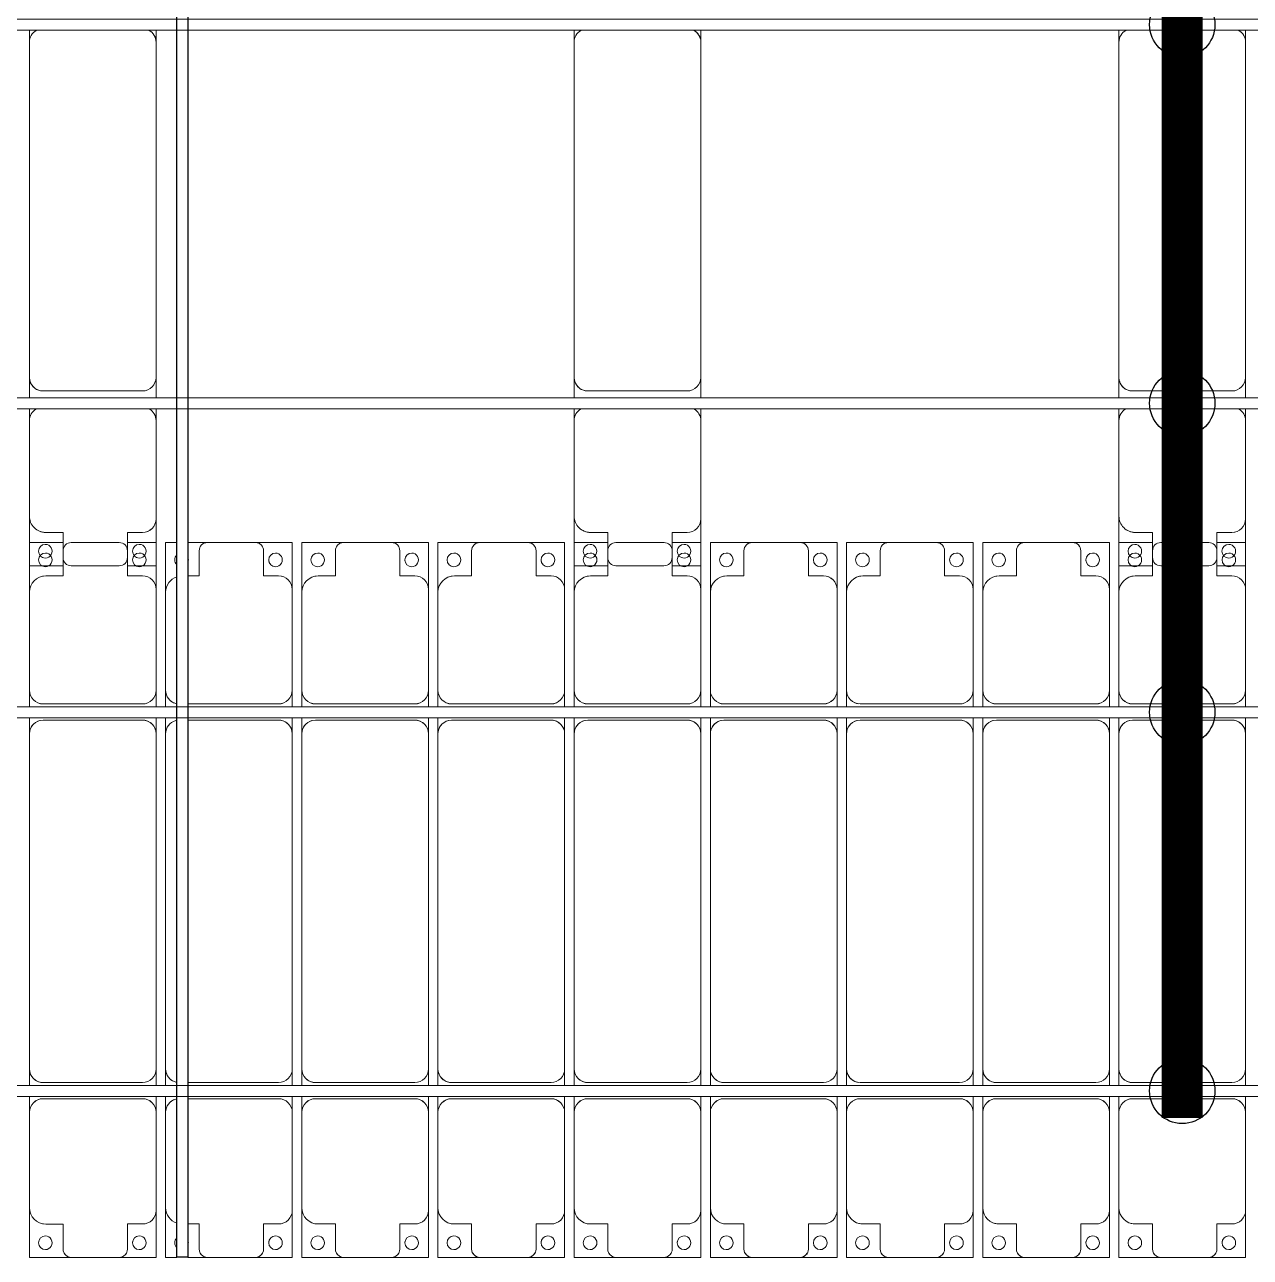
# Model space of a CAD drawing. Header units: millimetres. Extents: x -178706 to 107777, y -87310 to 933.
# Drawn here: x -89141 to -84641, y -79787 to -75261 of the extents above; entities that cross this region are included whole.
import ezdxf

# ---------------------------------------------------------------- set-up
doc = ezdxf.new("R2010")
doc.units = ezdxf.units.MM
doc.layers.add('A-GENM', color=13, linetype='Continuous', lineweight=9)
doc.layers.add('S-BEAM', color=12, linetype='Continuous', lineweight=9)
doc.layers.add('GC-HOP 40x60 GIA CUONG', color=1, linetype='Continuous')

# ---------------------------------------------------------------- blocks, each defined once
blk = doc.blocks.new('Dải phao đi lại kèm đỡ invester - DẢI PHAO ĐI LẠI-19658-BỐ TRÍ KHUNG KẾT CẤU BÈ PIN 04')
at = {"layer": 'A-GENM', "color": 7}
for p, q in [((81758.4, 1312.2), (81881.8, 1312.2)), ((81758.4, 1129.7), (81758.4, 1312.2)), ((81881.8, 1282.2), (81881.8, 1189.7)), ((82088.2, 1312.2), (81911.8, 1312.2)), ((82118.2, 1312.2), (82223.4, 1312.2)), ((82118.2, 1189.7), (82118.2, 1282.2)), ((82223.4, 1312.2), (82223.4, 1139.7)), ((82258.4, 1312.2), (82300, 1312.2)), ((82258.4, 1129.7), (82258.4, 1312.2)), ((82340, 1312.2), (82411.8, 1312.2)), ((82381.8, 1282.2), (82381.8, 1189.7)), ((82588.2, 1312.2), (82411.8, 1312.2)), ((82588.2, 1312.2), (82723.4, 1312.2)), ((82618.2, 1189.7), (82618.2, 1282.2)), ((82723.4, 1312.2), (82723.4, 1139.7)), ((82758.4, 1312.2), (82911.8, 1312.2)), ((82758.4, 1129.7), (82758.4, 1312.2)), ((82881.8, 1282.2), (82881.8, 1189.7)), ((83088.2, 1312.2), (82911.8, 1312.2)), ((83088.2, 1312.2), (83223.4, 1312.2)), ((83118.2, 1189.7), (83118.2, 1282.2)), ((83223.4, 1312.2), (83223.4, 1139.7)), ((83258.4, 1312.2), (83411.8, 1312.2)), ((83258.4, 1129.7), (83258.4, 1312.2)), ((83381.8, 1282.2), (83381.8, 1189.7)), ((83588.2, 1312.2), (83411.8, 1312.2)), ((83588.2, 1312.2), (83723.4, 1312.2)), ((83618.2, 1189.7), (83618.2, 1282.2)), ((83723.4, 1312.2), (83723.4, 1139.7)), ((83758.4, 1312.2), (83881.8, 1312.2)), ((83758.4, 1129.7), (83758.4, 1312.2)), ((83881.8, 1282.2), (83881.8, 1189.7)), ((84088.2, 1312.2), (83911.8, 1312.2)), ((84118.2, 1312.2), (84223.4, 1312.2)), ((84118.2, 1189.7), (84118.2, 1282.2)), ((84223.4, 1312.2), (84223.4, 1139.7)), ((84258.4, 1312.2), (84411.8, 1312.2)), ((84258.4, 1129.7), (84258.4, 1312.2)), ((84381.8, 1282.2), (84381.8, 1189.7)), ((84588.2, 1312.2), (84411.8, 1312.2)), ((84588.2, 1312.2), (84723.4, 1312.2)), ((84618.2, 1189.7), (84618.2, 1282.2)), ((84723.4, 1312.2), (84723.4, 1139.7)), ((84758.4, 1312.2), (84911.8, 1312.2)), ((84758.4, 1129.7), (84758.4, 1312.2)), ((84881.8, 1282.2), (84881.8, 1189.7)), ((85088.2, 1312.2), (84911.8, 1312.2)), ((85088.2, 1312.2), (85223.4, 1312.2)), ((85118.2, 1189.7), (85118.2, 1282.2)), ((85223.4, 1312.2), (85223.4, 1139.7)), ((85258.4, 1312.2), (85411.8, 1312.2)), ((85258.4, 1129.7), (85258.4, 1312.2)), ((85381.8, 1282.2), (85381.8, 1189.7)), ((85588.2, 1312.2), (85411.8, 1312.2)), ((85588.2, 1312.2), (85723.4, 1312.2)), ((85618.2, 1189.7), (85618.2, 1282.2)), ((85723.4, 1312.2), (85723.4, 1139.7)), ((85758.4, 1312.2), (85881.8, 1312.2)), ((85758.4, 1129.7), (85758.4, 1312.2)), ((85881.8, 1282.2), (85881.8, 1189.7)), ((86088.2, 1312.2), (85911.8, 1312.2)), ((86118.2, 1312.2), (86223.4, 1312.2)), ((86118.2, 1189.7), (86118.2, 1282.2)), ((86223.4, 1312.2), (86223.4, 1139.7)), ((81881.8, 1189.7), (81818.4, 1189.7)), ((82173.4, 1189.7), (82118.2, 1189.7)), ((82381.8, 1189.7), (82340, 1189.7)), ((82673.4, 1189.7), (82618.2, 1189.7)), ((82881.8, 1189.7), (82818.4, 1189.7)), ((83173.4, 1189.7), (83118.2, 1189.7)), ((83381.8, 1189.7), (83318.4, 1189.7)), ((83673.4, 1189.7), (83618.2, 1189.7)), ((83881.8, 1189.7), (83818.4, 1189.7)), ((84173.4, 1189.7), (84118.2, 1189.7)), ((84381.8, 1189.7), (84318.4, 1189.7)), ((84673.4, 1189.7), (84618.2, 1189.7)), ((84881.8, 1189.7), (84818.4, 1189.7)), ((85173.4, 1189.7), (85118.2, 1189.7)), ((85381.8, 1189.7), (85318.4, 1189.7)), ((85673.4, 1189.7), (85618.2, 1189.7)), ((85881.8, 1189.7), (85818.4, 1189.7)), ((86173.4, 1189.7), (86118.2, 1189.7)), ((82223.4, 769.7), (82223.4, 1139.7)), ((82723.4, 769.7), (82723.4, 1139.7)), ((83223.4, 769.7), (83223.4, 1139.7)), ((83723.4, 769.7), (83723.4, 1139.7)), ((84223.4, 769.7), (84223.4, 1139.7)), ((84723.4, 769.7), (84723.4, 1139.7)), ((85223.4, 769.7), (85223.4, 1139.7)), ((85723.4, 769.7), (85723.4, 1139.7)), ((86223.4, 769.7), (86223.4, 1139.7)), ((81758.4, 1129.7), (81758.4, 769.7)), ((82258.4, 1129.7), (82258.4, 769.7)), ((82758.4, 1129.7), (82758.4, 769.7)), ((83258.4, 1129.7), (83258.4, 769.7)), ((83758.4, 1129.7), (83758.4, 769.7)), ((84258.4, 1129.7), (84258.4, 769.7)), ((84758.4, 1129.7), (84758.4, 769.7)), ((85258.4, 1129.7), (85258.4, 769.7)), ((85758.4, 1129.7), (85758.4, 769.7)), ((81758.4, 708.9), (81758.4, 769.7)), ((82223.4, 769.7), (82223.4, 708.9)), ((82258.4, 708.9), (82258.4, 769.7)), ((82723.4, 769.7), (82723.4, 708.9)), ((82758.4, 708.9), (82758.4, 769.7)), ((83223.4, 769.7), (83223.4, 708.9)), ((83258.4, 708.9), (83258.4, 769.7)), ((83723.4, 769.7), (83723.4, 708.9)), ((83758.4, 708.9), (83758.4, 769.7)), ((84223.4, 769.7), (84223.4, 708.9)), ((84258.4, 708.9), (84258.4, 769.7)), ((84723.4, 769.7), (84723.4, 708.9)), ((84758.4, 708.9), (84758.4, 769.7)), ((85223.4, 769.7), (85223.4, 708.9)), ((85258.4, 708.9), (85258.4, 769.7)), ((85723.4, 769.7), (85723.4, 708.9)), ((85758.4, 708.9), (85758.4, 769.7)), ((86223.4, 769.7), (86223.4, 708.9)), ((81808.4, 719.7), (82173.4, 719.7)), ((82340, 719.7), (82673.4, 719.7)), ((82808.4, 719.7), (83173.4, 719.7)), ((83308.4, 719.7), (83673.4, 719.7)), ((83808.4, 719.7), (84173.4, 719.7)), ((84308.4, 719.7), (84673.4, 719.7)), ((84808.4, 719.7), (85173.4, 719.7)), ((85308.4, 719.7), (85673.4, 719.7)), ((85808.4, 719.7), (86173.4, 719.7)), ((81758.4, 610.3), (81758.4, 668.9)), ((82173.4, 660.3), (81808.4, 660.3)), ((82223.4, 668.9), (82223.4, 610.3)), ((82258.4, 610.3), (82258.4, 668.9)), ((82673.4, 660.3), (82340, 660.3)), ((82723.4, 668.9), (82723.4, 610.3)), ((82758.4, 610.3), (82758.4, 668.9)), ((83173.4, 660.3), (82808.4, 660.3)), ((83223.4, 668.9), (83223.4, 610.3)), ((83258.4, 610.3), (83258.4, 668.9)), ((83673.4, 660.3), (83308.4, 660.3)), ((83723.4, 668.9), (83723.4, 610.3)), ((83758.4, 610.3), (83758.4, 668.9)), ((84173.4, 660.3), (83808.4, 660.3)), ((84223.4, 668.9), (84223.4, 610.3)), ((84258.4, 610.3), (84258.4, 668.9)), ((84673.4, 660.3), (84308.4, 660.3)), ((84723.4, 668.9), (84723.4, 610.3)), ((84758.4, 610.3), (84758.4, 668.9)), ((85173.4, 660.3), (84808.4, 660.3)), ((85223.4, 668.9), (85223.4, 610.3)), ((85258.4, 610.3), (85258.4, 668.9)), ((85673.4, 660.3), (85308.4, 660.3)), ((85723.4, 668.9), (85723.4, 610.3)), ((85758.4, 610.3), (85758.4, 668.9)), ((86173.4, 660.3), (85808.4, 660.3)), ((86223.4, 668.9), (86223.4, 610.3)), ((81758.4, 610.3), (81758.4, -620.3)), ((82223.4, -620.3), (82223.4, 610.3)), ((82258.4, 610.3), (82258.4, -620.3)), ((82723.4, -620.3), (82723.4, 610.3)), ((82758.4, 610.3), (82758.4, -620.3)), ((83223.4, -620.3), (83223.4, 610.3)), ((83258.4, 610.3), (83258.4, -620.3)), ((83723.4, -620.3), (83723.4, 610.3)), ((83758.4, 610.3), (83758.4, -620.3)), ((84223.4, -620.3), (84223.4, 610.3)), ((84258.4, 610.3), (84258.4, -620.3)), ((84723.4, -620.3), (84723.4, 610.3)), ((84758.4, 610.3), (84758.4, -620.3)), ((85223.4, -620.3), (85223.4, 610.3)), ((85258.4, 610.3), (85258.4, -620.3)), ((85723.4, -620.3), (85723.4, 610.3)), ((85758.4, 610.3), (85758.4, -620.3)), ((86223.4, -620.3), (86223.4, 610.3)), ((81758.4, -681.1), (81758.4, -620.3)), ((82223.4, -620.3), (82223.4, -681.1)), ((82258.4, -681.1), (82258.4, -620.3)), ((82723.4, -620.3), (82723.4, -681.1)), ((82758.4, -681.1), (82758.4, -620.3)), ((83223.4, -620.3), (83223.4, -681.1)), ((83258.4, -681.1), (83258.4, -620.3)), ((83723.4, -620.3), (83723.4, -681.1)), ((83758.4, -681.1), (83758.4, -620.3)), ((84223.4, -620.3), (84223.4, -681.1)), ((84258.4, -681.1), (84258.4, -620.3)), ((84723.4, -620.3), (84723.4, -681.1)), ((84758.4, -681.1), (84758.4, -620.3)), ((85223.4, -620.3), (85223.4, -681.1)), ((85258.4, -681.1), (85258.4, -620.3)), ((85723.4, -620.3), (85723.4, -681.1)), ((85758.4, -681.1), (85758.4, -620.3)), ((86223.4, -620.3), (86223.4, -681.1)), ((81808.4, -670.3), (82173.4, -670.3)), ((82340, -670.3), (82673.4, -670.3)), ((82808.4, -670.3), (83173.4, -670.3)), ((83308.4, -670.3), (83673.4, -670.3)), ((83808.4, -670.3), (84173.4, -670.3)), ((84308.4, -670.3), (84673.4, -670.3)), ((84808.4, -670.3), (85173.4, -670.3)), ((85308.4, -670.3), (85673.4, -670.3)), ((85808.4, -670.3), (86173.4, -670.3)), ((81758.4, -779.7), (81758.4, -721.1)), ((82223.4, -721.1), (82223.4, -779.7)), ((82258.4, -779.7), (82258.4, -721.1)), ((82723.4, -721.1), (82723.4, -779.7)), ((82758.4, -779.7), (82758.4, -721.1)), ((83223.4, -721.1), (83223.4, -779.7)), ((83258.4, -779.7), (83258.4, -721.1)), ((83723.4, -721.1), (83723.4, -779.7)), ((83758.4, -779.7), (83758.4, -721.1)), ((84223.4, -721.1), (84223.4, -779.7)), ((84258.4, -779.7), (84258.4, -721.1)), ((84723.4, -721.1), (84723.4, -779.7)), ((84758.4, -779.7), (84758.4, -721.1)), ((85223.4, -721.1), (85223.4, -779.7)), ((85258.4, -779.7), (85258.4, -721.1)), ((85723.4, -721.1), (85723.4, -779.7)), ((85758.4, -779.7), (85758.4, -721.1)), ((86223.4, -721.1), (86223.4, -779.7)), ((82173.4, -729.7), (81808.4, -729.7)), ((82673.4, -729.7), (82340, -729.7)), ((83173.4, -729.7), (82808.4, -729.7)), ((83673.4, -729.7), (83308.4, -729.7)), ((84173.4, -729.7), (83808.4, -729.7)), ((84673.4, -729.7), (84308.4, -729.7)), ((85173.4, -729.7), (84808.4, -729.7)), ((85673.4, -729.7), (85308.4, -729.7)), ((86173.4, -729.7), (85808.4, -729.7)), ((81758.4, -779.7), (81758.4, -1129.7)), ((82223.4, -1139.7), (82223.4, -779.7)), ((82258.4, -779.7), (82258.4, -1129.7)), ((82723.4, -1139.7), (82723.4, -779.7)), ((82758.4, -779.7), (82758.4, -1129.7)), ((83223.4, -1139.7), (83223.4, -779.7)), ((83258.4, -779.7), (83258.4, -1129.7)), ((83723.4, -1139.7), (83723.4, -779.7)), ((83758.4, -779.7), (83758.4, -1129.7)), ((84223.4, -1139.7), (84223.4, -779.7)), ((84258.4, -779.7), (84258.4, -1129.7)), ((84723.4, -1139.7), (84723.4, -779.7)), ((84758.4, -779.7), (84758.4, -1129.7)), ((85223.4, -1139.7), (85223.4, -779.7)), ((85258.4, -779.7), (85258.4, -1129.7)), ((85723.4, -1139.7), (85723.4, -779.7)), ((85758.4, -779.7), (85758.4, -1129.7)), ((86223.4, -1139.7), (86223.4, -779.7)), ((81758.4, -1312.2), (81758.4, -1129.7)), ((82258.4, -1312.2), (82258.4, -1129.7)), ((82758.4, -1312.2), (82758.4, -1129.7)), ((83258.4, -1312.2), (83258.4, -1129.7)), ((83758.4, -1312.2), (83758.4, -1129.7)), ((84258.4, -1312.2), (84258.4, -1129.7)), ((84758.4, -1312.2), (84758.4, -1129.7)), ((85258.4, -1312.2), (85258.4, -1129.7)), ((85758.4, -1312.2), (85758.4, -1129.7)), ((82223.4, -1139.7), (82223.4, -1312.2)), ((82723.4, -1139.7), (82723.4, -1312.2)), ((83223.4, -1139.7), (83223.4, -1312.2)), ((83723.4, -1139.7), (83723.4, -1312.2)), ((84223.4, -1139.7), (84223.4, -1312.2)), ((84723.4, -1139.7), (84723.4, -1312.2)), ((85223.4, -1139.7), (85223.4, -1312.2)), ((85723.4, -1139.7), (85723.4, -1312.2)), ((86223.4, -1139.7), (86223.4, -1312.2)), ((81818.4, -1189.7), (81881.8, -1189.7)), ((81881.8, -1189.7), (81881.8, -1282.2)), ((82118.2, -1282.2), (82118.2, -1189.7)), ((82118.2, -1189.7), (82173.4, -1189.7)), ((82340, -1189.7), (82381.8, -1189.7)), ((82381.8, -1189.7), (82381.8, -1282.2)), ((82618.2, -1282.2), (82618.2, -1189.7)), ((82618.2, -1189.7), (82673.4, -1189.7)), ((82818.4, -1189.7), (82881.8, -1189.7)), ((82881.8, -1189.7), (82881.8, -1282.2)), ((83118.2, -1282.2), (83118.2, -1189.7)), ((83118.2, -1189.7), (83173.4, -1189.7)), ((83318.4, -1189.7), (83381.8, -1189.7)), ((83381.8, -1189.7), (83381.8, -1282.2)), ((83618.2, -1282.2), (83618.2, -1189.7)), ((83618.2, -1189.7), (83673.4, -1189.7)), ((83818.4, -1189.7), (83881.8, -1189.7)), ((83881.8, -1189.7), (83881.8, -1282.2)), ((84118.2, -1282.2), (84118.2, -1189.7)), ((84118.2, -1189.7), (84173.4, -1189.7)), ((84318.4, -1189.7), (84381.8, -1189.7)), ((84381.8, -1189.7), (84381.8, -1282.2)), ((84618.2, -1282.2), (84618.2, -1189.7)), ((84618.2, -1189.7), (84673.4, -1189.7)), ((84818.4, -1189.7), (84881.8, -1189.7)), ((84881.8, -1189.7), (84881.8, -1282.2)), ((85118.2, -1282.2), (85118.2, -1189.7)), ((85118.2, -1189.7), (85173.4, -1189.7)), ((85318.4, -1189.7), (85381.8, -1189.7)), ((85381.8, -1189.7), (85381.8, -1282.2)), ((85618.2, -1282.2), (85618.2, -1189.7)), ((85618.2, -1189.7), (85673.4, -1189.7)), ((85818.4, -1189.7), (85881.8, -1189.7)), ((85881.8, -1189.7), (85881.8, -1282.2)), ((86118.2, -1282.2), (86118.2, -1189.7)), ((86118.2, -1189.7), (86173.4, -1189.7)), ((81911.8, -1312.2), (81758.4, -1312.2)), ((81911.8, -1312.2), (82088.2, -1312.2)), ((82223.4, -1312.2), (82088.2, -1312.2)), ((82300, -1312.2), (82258.4, -1312.2)), ((82411.8, -1312.2), (82340, -1312.2)), ((82411.8, -1312.2), (82588.2, -1312.2)), ((82723.4, -1312.2), (82588.2, -1312.2)), ((82911.8, -1312.2), (82758.4, -1312.2)), ((82911.8, -1312.2), (83088.2, -1312.2)), ((83223.4, -1312.2), (83088.2, -1312.2)), ((83411.8, -1312.2), (83258.4, -1312.2)), ((83411.8, -1312.2), (83588.2, -1312.2)), ((83723.4, -1312.2), (83588.2, -1312.2)), ((83911.8, -1312.2), (83758.4, -1312.2)), ((83911.8, -1312.2), (84088.2, -1312.2)), ((84223.4, -1312.2), (84088.2, -1312.2)), ((84411.8, -1312.2), (84258.4, -1312.2)), ((84411.8, -1312.2), (84588.2, -1312.2)), ((84723.4, -1312.2), (84588.2, -1312.2)), ((84911.8, -1312.2), (84758.4, -1312.2)), ((84911.8, -1312.2), (85088.2, -1312.2)), ((85223.4, -1312.2), (85088.2, -1312.2)), ((85411.8, -1312.2), (85258.4, -1312.2)), ((85411.8, -1312.2), (85588.2, -1312.2)), ((85723.4, -1312.2), (85588.2, -1312.2)), ((85911.8, -1312.2), (85758.4, -1312.2)), ((85911.8, -1312.2), (86088.2, -1312.2)), ((86223.4, -1312.2), (86088.2, -1312.2))]:
    blk.add_line(p, q, dxfattribs=at)
for centre, radius, start, end in [((81816.8, 1248.6), 25, 90, 270), ((81816.8, 1248.6), 25, 270, 90), ((81911.8, 1282.2), 30, 90, 180), ((82088.2, 1282.2), 30, 360, 90), ((82161.8, 1248.6), 25, 90, 270), ((82161.8, 1248.6), 25, 270, 90), ((82411.8, 1282.2), 30, 90, 180), ((82411.8, 1282.2), 30, 90, 150), ((82588.2, 1282.2), 30, 360, 90), ((82588.2, 1282.2), 30, 30, 90), ((82661.8, 1248.6), 25, 90, 270), ((82661.8, 1248.6), 25, 270, 90), ((82816.8, 1248.6), 25, 90, 270), ((82816.8, 1248.6), 25, 270, 90), ((82911.8, 1282.2), 30, 90, 180), ((82911.8, 1282.2), 30, 90, 150), ((83088.2, 1282.2), 30, 360, 90), ((83088.2, 1282.2), 30, 30, 90), ((83161.8, 1248.6), 25, 90, 270), ((83161.8, 1248.6), 25, 270, 90), ((83316.8, 1248.6), 25, 90, 270), ((83316.8, 1248.6), 25, 270, 90), ((83411.8, 1282.2), 30, 90, 180), ((83411.8, 1282.2), 30, 90, 150), ((83588.2, 1282.2), 30, 0, 90), ((83588.2, 1282.2), 30, 30, 90), ((83661.8, 1248.6), 25, 90, 270), ((83661.8, 1248.6), 25, 270, 90), ((83816.8, 1248.6), 25, 90, 270), ((83816.8, 1248.6), 25, 270, 90), ((83911.8, 1282.2), 30, 90, 180), ((84088.2, 1282.2), 30, 360, 90), ((84161.8, 1248.6), 25, 90, 270), ((84161.8, 1248.6), 25, 270, 90), ((84316.8, 1248.6), 25, 90, 270), ((84316.8, 1248.6), 25, 270, 90), ((84411.8, 1282.2), 30, 90, 180), ((84411.8, 1282.2), 30, 90, 150), ((84588.2, 1282.2), 30, 0, 90), ((84588.2, 1282.2), 30, 30, 90), ((84661.8, 1248.6), 25, 90, 270), ((84661.8, 1248.6), 25, 270, 90), ((84816.8, 1248.6), 25, 90, 270), ((84816.8, 1248.6), 25, 270, 90), ((84911.8, 1282.2), 30, 90, 180), ((84911.8, 1282.2), 30, 90, 150), ((85088.2, 1282.2), 30, 360, 90), ((85088.2, 1282.2), 30, 30, 90), ((85161.8, 1248.6), 25, 90, 270), ((85161.8, 1248.6), 25, 270, 90), ((85316.8, 1248.6), 25, 90, 270), ((85316.8, 1248.6), 25, 270, 90), ((85411.8, 1282.2), 30, 90, 180), ((85411.8, 1282.2), 30, 90, 150), ((85588.2, 1282.2), 30, 0, 90), ((85588.2, 1282.2), 30, 30, 90), ((85661.8, 1248.6), 25, 90, 270), ((85661.8, 1248.6), 25, 270, 90), ((85816.8, 1248.6), 25, 90, 270), ((85816.8, 1248.6), 25, 270, 90), ((85911.8, 1282.2), 30, 90, 180), ((86088.2, 1282.2), 30, 360, 90), ((86161.8, 1248.6), 25, 90, 270), ((86161.8, 1248.6), 25, 270, 90), ((82316.8, 1248.6), 25, 135, 225), ((82316.8, 1248.6), 25, 345, 15), ((82661.8, 1248.6), 25, 180, 195), ((83161.8, 1248.6), 25, 180, 195), ((83661.8, 1248.6), 25, 180, 195), ((84661.8, 1248.6), 25, 180, 195), ((85161.8, 1248.6), 25, 180, 195), ((85661.8, 1248.6), 25, 180, 195), ((81818.4, 1129.7), 60, 90, 180), ((81818.4, 1129.7), 60, 90, 120), ((82173.4, 1139.7), 50, 0, 90), ((82173.4, 1139.7), 50, 45, 90), ((82318.4, 1129.7), 60, 107.9967, 180), ((82318.4, 1129.7), 60, 107.9967, 120), ((82673.4, 1139.7), 50, 0, 90), ((82673.4, 1139.7), 50, 45, 90), ((82818.4, 1129.7), 60, 90, 180), ((82818.4, 1129.7), 60, 90, 120), ((83173.4, 1139.7), 50, 0, 90), ((83173.4, 1139.7), 50, 45, 90), ((83318.4, 1129.7), 60, 90, 180), ((83318.4, 1129.7), 60, 90, 120), ((83673.4, 1139.7), 50, 0, 90), ((83673.4, 1139.7), 50, 45, 90), ((83818.4, 1129.7), 60, 90, 180), ((83818.4, 1129.7), 60, 90, 120), ((84173.4, 1139.7), 50, 0, 90), ((84173.4, 1139.7), 50, 45, 90), ((84318.4, 1129.7), 60, 90, 180), ((84318.4, 1129.7), 60, 90, 120), ((84673.4, 1139.7), 50, 0, 90), ((84673.4, 1139.7), 50, 45, 90), ((84818.4, 1129.7), 60, 90, 180), ((84818.4, 1129.7), 60, 90, 120), ((85173.4, 1139.7), 50, 0, 90), ((85173.4, 1139.7), 50, 45, 90), ((85318.4, 1129.7), 60, 90, 180), ((85318.4, 1129.7), 60, 90, 120), ((85673.4, 1139.7), 50, 0, 90), ((85673.4, 1139.7), 50, 45, 90), ((85818.4, 1129.7), 60, 90, 180), ((85818.4, 1129.7), 60, 90, 120), ((86173.4, 1139.7), 50, 360, 90), ((86173.4, 1139.7), 50, 45, 90), ((81808.4, 769.7), 50, 180, 270), ((82173.4, 769.7), 50, 270, 0), ((82308.4, 769.7), 50, 180, 255), ((82673.4, 769.7), 50, 270, 360), ((82808.4, 769.7), 50, 180, 270), ((83173.4, 769.7), 50, 270, 360), ((83308.4, 769.7), 50, 180, 270), ((83673.4, 769.7), 50, 270, 360), ((83808.4, 769.7), 50, 180, 270), ((84173.4, 769.7), 50, 270, 0), ((84308.4, 769.7), 50, 180, 270), ((84673.4, 769.7), 50, 270, 360), ((84808.4, 769.7), 50, 180, 270), ((85173.4, 769.7), 50, 270, 0), ((85308.4, 769.7), 50, 180, 270), ((85673.4, 769.7), 50, 270, 360), ((85808.4, 769.7), 50, 180, 270), ((86173.4, 769.7), 50, 270, 360), ((81808.4, 769.7), 50, 225, 270), ((82173.4, 769.7), 50, 270, 315), ((82308.4, 769.7), 50, 225, 255), ((82673.4, 769.7), 50, 270, 315), ((82808.4, 769.7), 50, 225, 270), ((83173.4, 769.7), 50, 270, 315), ((83308.4, 769.7), 50, 225, 270), ((83673.4, 769.7), 50, 270, 315), ((83808.4, 769.7), 50, 225, 270), ((84173.4, 769.7), 50, 270, 315), ((84308.4, 769.7), 50, 225, 270), ((84673.4, 769.7), 50, 270, 315), ((84808.4, 769.7), 50, 225, 264.3908), ((85173.4, 769.7), 50, 270, 315), ((85308.4, 769.7), 50, 225, 270), ((85673.4, 769.7), 50, 270, 315), ((85808.4, 769.7), 50, 225, 270), ((86173.4, 769.7), 50, 270, 315), ((81808.4, 610.3), 50, 90, 180), ((81808.4, 610.3), 50, 105, 180), ((82173.4, 610.3), 50, 0, 90), ((82173.4, 610.3), 50, 15, 90), ((82308.4, 610.3), 50, 105, 180), ((82308.4, 610.3), 50, 105, 180), ((82673.4, 610.3), 50, 0, 90), ((82673.4, 610.3), 50, 15, 90), ((82808.4, 610.3), 50, 90, 180), ((82808.4, 610.3), 50, 105, 180), ((83173.4, 610.3), 50, 360, 90), ((83173.4, 610.3), 50, 15, 90), ((83308.4, 610.3), 50, 90, 180), ((83308.4, 610.3), 50, 105, 180), ((83673.4, 610.3), 50, 0, 90), ((83673.4, 610.3), 50, 15, 90), ((83808.4, 610.3), 50, 90, 180), ((83808.4, 610.3), 50, 105, 180), ((84173.4, 610.3), 50, 360, 90), ((84173.4, 610.3), 50, 15, 90), ((84308.4, 610.3), 50, 90, 180), ((84308.4, 610.3), 50, 105, 180), ((84673.4, 610.3), 50, 0, 90), ((84673.4, 610.3), 50, 15, 90), ((84808.4, 610.3), 50, 90, 180), ((84808.4, 610.3), 50, 105, 180), ((85173.4, 610.3), 50, 0, 90), ((85173.4, 610.3), 50, 15, 90), ((85308.4, 610.3), 50, 90, 180), ((85308.4, 610.3), 50, 105, 180), ((85673.4, 610.3), 50, 0, 90), ((85673.4, 610.3), 50, 15, 90), ((85808.4, 610.3), 50, 90, 180), ((85808.4, 610.3), 50, 105, 180), ((86173.4, 610.3), 50, 0, 90), ((86173.4, 610.3), 50, 15, 90), ((81808.4, -620.3), 50, 180, 270), ((81808.4, -620.3), 50, 195, 270), ((82173.4, -620.3), 50, 270, 0), ((82173.4, -620.3), 50, 270, 0), ((82308.4, -620.3), 50, 180, 255), ((82308.4, -620.3), 50, 195, 255), ((82673.4, -620.3), 50, 270, 0), ((82673.4, -620.3), 50, 270, 0), ((82808.4, -620.3), 50, 180, 270), ((82808.4, -620.3), 50, 195, 270), ((83173.4, -620.3), 50, 270, 0), ((83173.4, -620.3), 50, 270, 0), ((83308.4, -620.3), 50, 180, 270), ((83308.4, -620.3), 50, 195, 270), ((83673.4, -620.3), 50, 270, 0), ((83673.4, -620.3), 50, 270, 0), ((83808.4, -620.3), 50, 180, 270), ((83808.4, -620.3), 50, 195, 270), ((84173.4, -620.3), 50, 270, 0), ((84173.4, -620.3), 50, 270, 0), ((84308.4, -620.3), 50, 180, 270), ((84308.4, -620.3), 50, 195, 270), ((84673.4, -620.3), 50, 270, 0), ((84673.4, -620.3), 50, 270, 0), ((84808.4, -620.3), 50, 180, 270), ((84808.4, -620.3), 50, 195, 264.3879), ((85173.4, -620.3), 50, 270, 360), ((85173.4, -620.3), 50, 270, 360), ((85308.4, -620.3), 50, 180, 270), ((85308.4, -620.3), 50, 195, 270), ((85673.4, -620.3), 50, 270, 0), ((85673.4, -620.3), 50, 270, 0), ((85808.4, -620.3), 50, 180, 270), ((85808.4, -620.3), 50, 195, 270), ((86173.4, -620.3), 50, 270, 360), ((86173.4, -620.3), 50, 270, 360), ((81808.4, -779.7), 50, 90, 180), ((81808.4, -779.7), 50, 90, 135), ((82173.4, -779.7), 50, 0, 90), ((82173.4, -779.7), 50, 45, 90), ((82308.4, -779.7), 50, 105, 180), ((82308.4, -779.7), 50, 105, 135), ((82673.4, -779.7), 50, 360, 90), ((82673.4, -779.7), 50, 45, 90), ((82808.4, -779.7), 50, 90, 180), ((82808.4, -779.7), 50, 90, 135), ((83173.4, -779.7), 50, 0, 90), ((83173.4, -779.7), 50, 45, 90), ((83308.4, -779.7), 50, 90, 180), ((83308.4, -779.7), 50, 90, 135), ((83673.4, -779.7), 50, 0, 90), ((83673.4, -779.7), 50, 45, 90), ((83808.4, -779.7), 50, 90, 180), ((83808.4, -779.7), 50, 90, 135), ((84173.4, -779.7), 50, 0, 90), ((84173.4, -779.7), 50, 45, 90), ((84308.4, -779.7), 50, 90, 180), ((84308.4, -779.7), 50, 90, 135), ((84673.4, -779.7), 50, 0, 90), ((84673.4, -779.7), 50, 45, 90), ((84808.4, -779.7), 50, 90, 180), ((84808.4, -779.7), 50, 95.6122, 135), ((85173.4, -779.7), 50, 0, 90), ((85173.4, -779.7), 50, 45, 90), ((85308.4, -779.7), 50, 90, 180), ((85308.4, -779.7), 50, 90, 135), ((85673.4, -779.7), 50, 0, 90), ((85673.4, -779.7), 50, 45, 90), ((85808.4, -779.7), 50, 90, 180), ((85808.4, -779.7), 50, 90, 135), ((86173.4, -779.7), 50, 0, 90), ((86173.4, -779.7), 50, 45, 90), ((81818.4, -1129.7), 60, 180, 270), ((82318.4, -1129.7), 60, 180, 252.0033), ((82818.4, -1129.7), 60, 180, 270), ((83318.4, -1129.7), 60, 180, 270), ((83818.4, -1129.7), 60, 180, 270), ((84318.4, -1129.7), 60, 180, 270), ((84818.4, -1129.7), 60, 180, 270), ((85318.4, -1129.7), 60, 180, 270), ((85818.4, -1129.7), 60, 180, 270), ((82173.4, -1139.7), 50, 270, 0), ((82173.4, -1139.7), 50, 270, 315), ((82673.4, -1139.7), 50, 270, 0), ((82673.4, -1139.7), 50, 270, 315), ((83173.4, -1139.7), 50, 270, 0), ((83173.4, -1139.7), 50, 270, 315), ((83673.4, -1139.7), 50, 270, 0), ((83673.4, -1139.7), 50, 270, 315), ((84173.4, -1139.7), 50, 270, 0), ((84173.4, -1139.7), 50, 270, 315), ((84673.4, -1139.7), 50, 270, 0), ((84673.4, -1139.7), 50, 270, 315), ((85173.4, -1139.7), 50, 270, 0), ((85173.4, -1139.7), 50, 270, 315), ((85673.4, -1139.7), 50, 270, 0), ((85673.4, -1139.7), 50, 270, 315), ((86173.4, -1139.7), 50, 270, 0), ((86173.4, -1139.7), 50, 270, 315), ((81818.4, -1129.7), 60, 240, 270), ((82318.4, -1129.7), 60, 240, 252.0033), ((82818.4, -1129.7), 60, 240, 270), ((83318.4, -1129.7), 60, 240, 270), ((83818.4, -1129.7), 60, 240, 270), ((84318.4, -1129.7), 60, 240, 270), ((84818.4, -1129.7), 60, 240, 270), ((85318.4, -1129.7), 60, 240, 270), ((85818.4, -1129.7), 60, 240, 270), ((81816.8, -1258.6), 25, 90, 270), ((81816.8, -1258.6), 25, 270, 90), ((82161.8, -1258.6), 25, 90, 270), ((82161.8, -1258.6), 25, 165, 180), ((82161.8, -1258.6), 25, 270, 90), ((82316.8, -1258.6), 25, 135, 225), ((82316.8, -1258.6), 25, 345, 15), ((82661.8, -1258.6), 25, 90, 270), ((82661.8, -1258.6), 25, 165, 180), ((82661.8, -1258.6), 25, 270, 90), ((82816.8, -1258.6), 25, 90, 270), ((82816.8, -1258.6), 25, 270, 90), ((83161.8, -1258.6), 25, 90, 270), ((83161.8, -1258.6), 25, 165, 180), ((83161.8, -1258.6), 25, 270, 90), ((83316.8, -1258.6), 25, 90, 270), ((83316.8, -1258.6), 25, 270, 90), ((83661.8, -1258.6), 25, 90, 270), ((83661.8, -1258.6), 25, 165, 180), ((83661.8, -1258.6), 25, 270, 90), ((83816.8, -1258.6), 25, 90, 270), ((83816.8, -1258.6), 25, 270, 90), ((84161.8, -1258.6), 25, 90, 270), ((84161.8, -1258.6), 25, 165, 180), ((84161.8, -1258.6), 25, 270, 90), ((84316.8, -1258.6), 25, 90, 270), ((84316.8, -1258.6), 25, 270, 90), ((84661.8, -1258.6), 25, 90, 270), ((84661.8, -1258.6), 25, 165, 180), ((84661.8, -1258.6), 25, 270, 90), ((84816.8, -1258.6), 25, 90, 270), ((84816.8, -1258.6), 25, 270, 90), ((85161.8, -1258.6), 25, 90, 270), ((85161.8, -1258.6), 25, 165, 180), ((85161.8, -1258.6), 25, 270, 90), ((85316.8, -1258.6), 25, 90, 270), ((85316.8, -1258.6), 25, 270, 90), ((85661.8, -1258.6), 25, 90, 270), ((85661.8, -1258.6), 25, 165, 180), ((85661.8, -1258.6), 25, 270, 90), ((85816.8, -1258.6), 25, 90, 270), ((85816.8, -1258.6), 25, 270, 90), ((86161.8, -1258.6), 25, 90, 270), ((86161.8, -1258.6), 25, 165, 180), ((86161.8, -1258.6), 25, 270, 90), ((81911.8, -1282.2), 30, 180, 270), ((81911.8, -1282.2), 30, 210, 270), ((82088.2, -1282.2), 30, 270, 0), ((82088.2, -1282.2), 30, 270, 330), ((82411.8, -1282.2), 30, 180, 270), ((82411.8, -1282.2), 30, 210, 270), ((82588.2, -1282.2), 30, 270, 360), ((82588.2, -1282.2), 30, 270, 330), ((82911.8, -1282.2), 30, 180, 270), ((82911.8, -1282.2), 30, 210, 270), ((83088.2, -1282.2), 30, 270, 0), ((83088.2, -1282.2), 30, 270, 330), ((83411.8, -1282.2), 30, 180, 270), ((83411.8, -1282.2), 30, 210, 270), ((83588.2, -1282.2), 30, 270, 0), ((83588.2, -1282.2), 30, 270, 330), ((83911.8, -1282.2), 30, 180, 270), ((83911.8, -1282.2), 30, 210, 270), ((84088.2, -1282.2), 30, 270, 0), ((84088.2, -1282.2), 30, 270, 330), ((84411.8, -1282.2), 30, 180, 270), ((84411.8, -1282.2), 30, 210, 270), ((84588.2, -1282.2), 30, 270, 0), ((84588.2, -1282.2), 30, 270, 330), ((84911.8, -1282.2), 30, 180, 270), ((84911.8, -1282.2), 30, 210, 270), ((85088.2, -1282.2), 30, 270, 0), ((85088.2, -1282.2), 30, 270, 330), ((85411.8, -1282.2), 30, 180, 270), ((85411.8, -1282.2), 30, 210, 270), ((85588.2, -1282.2), 30, 270, 0), ((85588.2, -1282.2), 30, 270, 330), ((85911.8, -1282.2), 30, 180, 270), ((85911.8, -1282.2), 30, 210, 270), ((86088.2, -1282.2), 30, 270, 360), ((86088.2, -1282.2), 30, 270, 330)]:
    blk.add_arc(centre, radius, start, end, dxfattribs=at)
blk = doc.blocks.new('Dầm C52 - Dầm C52-22346-BỐ TRÍ KHUNG KẾT CẤU BÈ PIN 04')
at = {"layer": 'S-BEAM', "color": 1}
for p, q in [((-87623.4, 20), (87623.4, 20)), ((87623.4, -20), (-87623.4, -20))]:
    blk.add_line(p, q, dxfattribs=at)
blk = doc.blocks.new('Dai phao do pin - DẢI PHAO ĐỠ PIN-V41-BỐ TRÍ KHUNG KẾT CẤU BÈ PIN 04')
at = {"layer": 'A-GENM', "color": 7}
for p, q in [((-1312.2, 241.6), (-1129.7, 241.6)), ((-1312.2, 118.2), (-1312.2, 241.6)), ((-779.7, 241.6), (-1129.7, 241.6)), ((-779.7, 241.6), (-735.3, 241.6)), ((-695.3, 241.6), (-620.3, 241.6)), ((610.3, 241.6), (-620.3, 241.6)), ((610.3, 241.6), (654.7, 241.6)), ((-1189.7, 181.6), (-1189.7, 118.2)), ((-670.3, 191.6), (-670.3, -173.4)), ((-1189.7, 118.2), (-1282.2, 118.2)), ((-1312.2, 88.2), (-1312.2, -88.2)), ((-1312.2, -223.4), (-1312.2, -118.2)), ((-1282.2, -118.2), (-1189.7, -118.2)), ((-1189.7, -118.2), (-1189.7, -173.4)), ((-1139.7, -223.4), (-1312.2, -223.4)), ((-1139.7, -223.4), (-779.7, -223.4)), ((-735.3, -223.4), (-779.7, -223.4)), ((-620.3, -223.4), (-695.3, -223.4)), ((-620.3, -223.4), (610.3, -223.4)), ((654.7, -223.4), (610.3, -223.4))]:
    blk.add_line(p, q, dxfattribs=at)
for centre, radius, start, end in [((-1129.7, 181.6), 60, 90, 180), ((-779.7, 191.6), 50, 30, 90), ((-779.7, 191.6), 50, 30, 45), ((-620.3, 191.6), 50, 90, 180), ((-620.3, 191.6), 50, 105, 180), ((610.3, 191.6), 50, 30, 90), ((610.3, 191.6), 50, 30, 90), ((-1258.6, 183.2), 25, 0, 180), ((-1258.6, 183.2), 25, 180, 0), ((-1129.7, 181.6), 60, 150, 180), ((-1282.2, 88.2), 30, 90, 180), ((-1282.2, -88.2), 30, 180, 270), ((-1258.6, -161.8), 25, 0, 180), ((-1258.6, -161.8), 25, 180, 0), ((-1139.7, -173.4), 50, 180, 270), ((-1139.7, -173.4), 50, 180, 225), ((-620.3, -173.4), 50, 180, 270), ((-620.3, -173.4), 50, 180, 270), ((-779.7, -173.4), 50, 270, 330), ((-779.7, -173.4), 50, 315, 330), ((610.3, -173.4), 50, 270, 330), ((610.3, -173.4), 50, 285.6228, 330)]:
    blk.add_arc(centre, radius, start, end, dxfattribs=at)
blk = doc.blocks.new('Dai phao do pin - DẢI PHAO ĐỠ PIN-V42-BỐ TRÍ KHUNG KẾT CẤU BÈ PIN 04')
at = {"layer": 'A-GENM', "color": 7}
for p, q in [((-1312.2, 241.6), (-1129.7, 241.6)), ((-1312.2, 118.2), (-1312.2, 241.6)), ((-779.7, 241.6), (-1129.7, 241.6)), ((-779.7, 241.6), (-735.3, 241.6)), ((-695.3, 241.6), (-620.3, 241.6)), ((610.3, 241.6), (-620.3, 241.6)), ((610.3, 241.6), (654.7, 241.6)), ((-1189.7, 181.6), (-1189.7, 118.2)), ((-670.3, 191.6), (-670.3, -173.4)), ((-1189.7, 118.2), (-1282.2, 118.2)), ((-1312.2, 88.2), (-1312.2, -88.2)), ((-1312.2, -223.4), (-1312.2, -118.2)), ((-1282.2, -118.2), (-1189.7, -118.2)), ((-1189.7, -118.2), (-1189.7, -173.4)), ((-1139.7, -223.4), (-1312.2, -223.4)), ((-1139.7, -223.4), (-779.7, -223.4)), ((-735.3, -223.4), (-779.7, -223.4)), ((-620.3, -223.4), (-695.3, -223.4)), ((-620.3, -223.4), (610.3, -223.4)), ((654.7, -223.4), (610.3, -223.4))]:
    blk.add_line(p, q, dxfattribs=at)
for centre, radius, start, end in [((-1129.7, 181.6), 60, 90, 180), ((-779.7, 191.6), 50, 30, 90), ((-779.7, 191.6), 50, 30, 45), ((-620.3, 191.6), 50, 90, 180), ((-620.3, 191.6), 50, 105, 180), ((610.3, 191.6), 50, 30, 90), ((610.3, 191.6), 50, 30, 90), ((-1258.6, 183.2), 25, 0, 180), ((-1258.6, 183.2), 25, 180, 0), ((-1129.7, 181.6), 60, 150, 180), ((-1282.2, 88.2), 30, 90, 180), ((-1282.2, -88.2), 30, 180, 270), ((-1258.6, -161.8), 25, 0, 180), ((-1258.6, -161.8), 25, 180, 0), ((-1139.7, -173.4), 50, 180, 270), ((-1139.7, -173.4), 50, 180, 225), ((-620.3, -173.4), 50, 180, 270), ((-620.3, -173.4), 50, 180, 270), ((-779.7, -173.4), 50, 270, 330), ((-779.7, -173.4), 50, 315, 330), ((610.3, -173.4), 50, 270, 330), ((610.3, -173.4), 50, 285.6182, 330)]:
    blk.add_arc(centre, radius, start, end, dxfattribs=at)
blk = doc.blocks.new('Dai phao do pin - DẢI PHAO ĐỠ PIN-V43-BỐ TRÍ KHUNG KẾT CẤU BÈ PIN 04')
at = {"layer": 'A-GENM', "color": 7}
for p, q in [((-1312.2, 241.6), (-1129.7, 241.6)), ((-1312.2, 118.2), (-1312.2, 241.6)), ((-779.7, 241.6), (-1129.7, 241.6)), ((-779.7, 241.6), (-735.3, 241.6)), ((-695.3, 241.6), (-620.3, 241.6)), ((610.3, 241.6), (-620.3, 241.6)), ((610.3, 241.6), (654.7, 241.6)), ((-1189.7, 181.6), (-1189.7, 118.2)), ((-670.3, 191.6), (-670.3, -173.4)), ((-1189.7, 118.2), (-1282.2, 118.2)), ((-1312.2, 88.2), (-1312.2, -88.2)), ((-1312.2, -223.4), (-1312.2, -118.2)), ((-1282.2, -118.2), (-1189.7, -118.2)), ((-1189.7, -118.2), (-1189.7, -173.4)), ((-1139.7, -223.4), (-1312.2, -223.4)), ((-1139.7, -223.4), (-779.7, -223.4)), ((-735.3, -223.4), (-779.7, -223.4)), ((-620.3, -223.4), (-695.3, -223.4)), ((-620.3, -223.4), (610.3, -223.4)), ((654.7, -223.4), (610.3, -223.4))]:
    blk.add_line(p, q, dxfattribs=at)
for centre, radius, start, end in [((-1129.7, 181.6), 60, 90, 180), ((-779.7, 191.6), 50, 30, 90), ((-779.7, 191.6), 50, 30, 45), ((-620.3, 191.6), 50, 90, 180), ((-620.3, 191.6), 50, 105, 180), ((610.3, 191.6), 50, 30, 90), ((610.3, 191.6), 50, 30, 90), ((-1258.6, 183.2), 25, 0, 180), ((-1258.6, 183.2), 25, 180, 0), ((-1129.7, 181.6), 60, 150, 180), ((-1282.2, 88.2), 30, 90, 180), ((-1282.2, -88.2), 30, 180, 270), ((-1258.6, -161.8), 25, 0, 180), ((-1258.6, -161.8), 25, 180, 0), ((-1139.7, -173.4), 50, 180, 270), ((-1139.7, -173.4), 50, 180, 225), ((-620.3, -173.4), 50, 180, 270), ((-620.3, -173.4), 50, 180, 270), ((-779.7, -173.4), 50, 270, 330), ((-779.7, -173.4), 50, 315, 330), ((610.3, -173.4), 50, 270, 330), ((610.3, -173.4), 50, 285.6137, 330)]:
    blk.add_arc(centre, radius, start, end, dxfattribs=at)
blk = doc.blocks.new('Dầm C52 - Hộp 40x60-15957-BỐ TRÍ KHUNG KẾT CẤU BÈ PIN 04')
at = {"layer": 'S-BEAM', "color": 3, "lineweight": 25}
for p, q in [((-37160, -20), (-37160, 20)), ((-37160, 20), (37160, 20)), ((37160, -20), (-37160, -20))]:
    blk.add_line(p, q, dxfattribs=at)
blk = doc.blocks.new('HOBANMONG_BEPIN 4_rvt-1-BỐ TRÍ KHUNG KẾT CẤU BÈ PIN 04')
at = {"layer": 'A-GENM', "color": 3, "lineweight": 25}
for name, p, rotation in [('Dai phao do pin - DẢI PHAO ĐỠ PIN-V41-BỐ TRÍ KHUNG KẾT CẤU BÈ PIN 04', (-88882.2, -75935.8), 90.00010434022407), ('Dai phao do pin - DẢI PHAO ĐỠ PIN-V42-BỐ TRÍ KHUNG KẾT CẤU BÈ PIN 04', (-86882.2, -75935.8), 90.00010434022407), ('Dai phao do pin - DẢI PHAO ĐỠ PIN-V43-BỐ TRÍ KHUNG KẾT CẤU BÈ PIN 04', (-84882.2, -75935.8), 90.00010434022407), ('Dải phao đi lại kèm đỡ invester - DẢI PHAO ĐI LẠI-19658-BỐ TRÍ KHUNG KẾT CẤU BÈ PIN 04', (-170882.1, -78475), 0.0001043351917741)]:
    blk.add_blockref(name, p, dxfattribs=dict(at, rotation=rotation))
at = {"layer": 'S-BEAM', "color": 3, "lineweight": 25}
for name, p, rotation in [('Dầm C52 - Hộp 40x60-15957-BỐ TRÍ KHUNG KẾT CẤU BÈ PIN 04', (-88562.2, -42626.9), 90.00010434022374), ('Dầm C52 - Dầm C52-22346-BỐ TRÍ KHUNG KẾT CẤU BÈ PIN 04', (-83798.6, -75261.2), 180.0001043386848), ('Dầm C52 - Dầm C52-22346-BỐ TRÍ KHUNG KẾT CẤU BÈ PIN 04', (-83794.8, -76651.2), 180.0001043386848), ('Dầm C52 - Dầm C52-22346-BỐ TRÍ KHUNG KẾT CẤU BÈ PIN 04', (-83791.6, -77785.9), 180.0001043386848), ('Dầm C52 - Dầm C52-22346-BỐ TRÍ KHUNG KẾT CẤU BÈ PIN 04', (-83787.8, -79175.9), 180.0001043351917)]:
    blk.add_blockref(name, p, dxfattribs=dict(at, rotation=rotation))

msp = doc.modelspace()

# ---------------------------------------------------------------- linework, layer by layer
at = {"layer": 'GC-HOP 40x60 GIA CUONG', "const_width": 150}
msp.add_lwpolyline([(-84891.3, -79275.9), (-84891.3, -64275.9)], dxfattribs=at)
at = {"layer": 'GC-HOP 40x60 GIA CUONG'}
for centre in [(-84891.3, -75261.2), (-84891.3, -76651.2), (-84891.3, -77785.9), (-84891.3, -79175.9)]:
    msp.add_circle(centre, 120, dxfattribs=at)

# ---------------------------------------------------------------- block references
at = {"lineweight": 5}
msp.add_blockref('HOBANMONG_BEPIN 4_rvt-1-BỐ TRÍ KHUNG KẾT CẤU BÈ PIN 04', (0, 0), dxfattribs=at)

doc.saveas('drawing.dxf')
